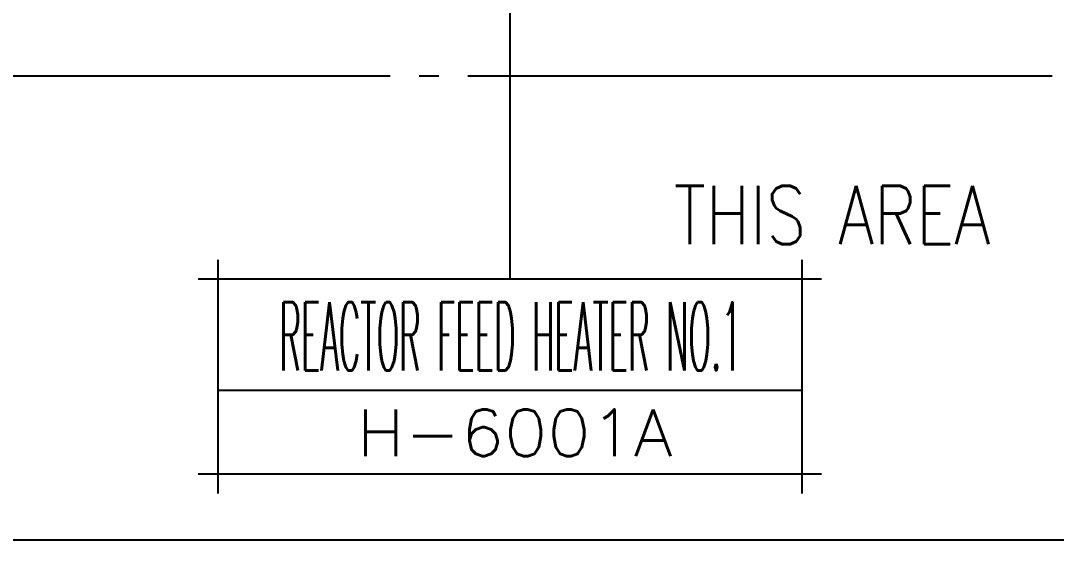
# Model space of a CAD drawing. Header units: millimetres. Extents: x 0 to 232280, y -26939 to 23794.
# Drawn here: x 47505 to 49100, y -13967 to -13167 of the extents above; entities that cross this region are included whole.
import ezdxf
from ezdxf.enums import TextEntityAlignment as Align

# ---------------------------------------------------------------- set-up
doc = ezdxf.new("R2010")
doc.units = ezdxf.units.MM
doc.header["$LTSCALE"] = 30
doc.linetypes.add('JNK-CENTER', pattern=[34, 30, -1.5, 1, -1.5])
for name, color, linetype in [('CEN-R', 1, 'JNK-CENTER'), ('CON-C', 4, 'Continuous'), ('CON-G', 3, 'Continuous'), ('CON-W', 7, 'Continuous'), ('LOGO-FRAME', 7, 'Continuous')]:
    doc.layers.add(name, color=color, linetype=linetype)
doc.styles.add('SIMPLEX', font='simplex.shx', dxfattribs={"width": 0.8})

# ---------------------------------------------------------------- blocks, each defined once
blk = doc.blocks.new('NAMETAG')
at = {"layer": 'CON-W'}
for p, q in [((-15.00000000000003, 1), (-15.00000000000003, -11)), ((14.99999999999997, 1), (14.99999999999997, -11)), ((-15.99999999999997, 0), (15.99999999999997, 0)), ((-15.00000000000003, -5.7), (14.99999999999997, -5.7)), ((-15.99999999999997, -9.999999999999943), (15.99999999999997, -9.999999999999886))]:
    blk.add_line(p, q, dxfattribs=at)
at = {"layer": 'CON-C', "style": 'SIMPLEX', "width": 0.8}
blk.add_attdef('HEATER', text='', height=3.5, dxfattribs=at).set_placement((-0.04, -4.68), align=Align.CENTER)
at = {"layer": 'CON-G', "style": 'SIMPLEX', "width": 0.9926348547717845}
blk.add_attdef('NO.\\H-0000-0', text='', height=2.4, dxfattribs=at).set_placement((-13.7, -9.08), (13.64, -9.08), align=Align.FIT)

msp = doc.modelspace()

# ---------------------------------------------------------------- linework, layer by layer
at = {"layer": 'CEN-R'}
for p, q in [((48258.00856862913, -13104.92910185418), (48258.00856862922, -13564.89123276754)), ((49093.61947916442, -13252.13405023003), (47433.11797170686, -13252.13405023004))]:
    msp.add_line(p, q, dxfattribs=at)
at = {"layer": 'CON-C'}
msp.add_line((51135.62035536299, -13966.78631161587), (46606.68623699686, -13966.78631161589), dxfattribs=at)

# ---------------------------------------------------------------- block references
at = {"layer": 'LOGO-FRAME'}
ref = msp.add_blockref('NAMETAG', (48258.00856862922, -13564.89123276754), dxfattribs=dict(at, xscale=-30.00000000000001, yscale=30.00000000000001, zscale=30.00000000000001))
ref.add_attrib('HEATER', 'REACTOR FEED HEATER NO.1', dxfattribs={"layer": 'CON-C', "height": 105, "style": 'SIMPLEX', "width": 0.35}).set_placement((48259.2085686292, -13705.29123276753), align=Align.CENTER)
ref.add_attrib('NO.\\H-0000-0', '   H-6001A   ', dxfattribs={"layer": 'CON-G', "height": 72.00000000000003, "style": 'SIMPLEX', "width": 0.9200961538461585}).set_placement((47848.8085686292, -13837.29123276753), (48669.0085686292, -13837.29123276753), align=Align.FIT)

# ---------------------------------------------------------------- texts
at = {"layer": 'CON-G', "style": 'SIMPLEX', "width": 0.8}
msp.add_text('THIS AREA', height=90.00000000000006, dxfattribs=at).set_placement((48510.85123400755, -13510.94460289062))

doc.saveas('drawing.dxf')
